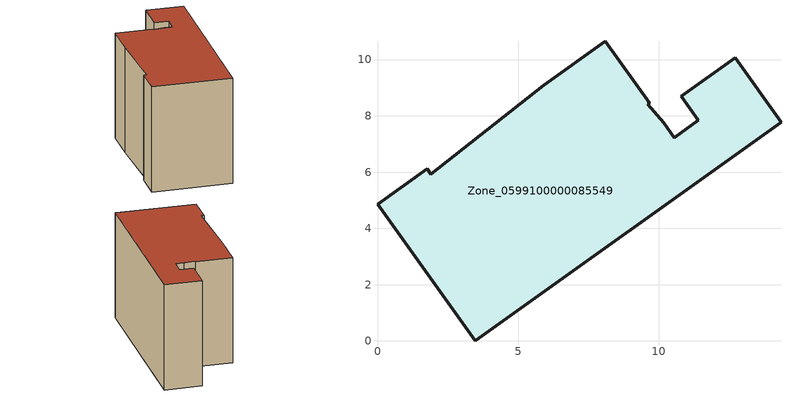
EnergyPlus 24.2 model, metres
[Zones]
Zone_0599100000085549
 floor ground (C_G): 3.48,0 0,4.86 1.76,6.12 1.89,5.93 5.92,9.1 8.1,10.66 9.68,8.44 9.6,8.41 10.17,7.76 10.55,7.23 11.4,7.84 10.79,8.7 12.71,10.07 14.34,7.78 z0
 wall outside (C_F): 14.34,7.78 12.71,10.07 10.79,8.7 11.4,7.84 10.55,7.23 10.17,7.76 9.6,8.41 9.68,8.44 8.1,10.66 5.92,9.1 1.89,5.93 1.76,6.12 0,4.86 3.48,0 14.34,7.78 z0:8.19
 roof outside (C_R): 1.89,5.93 1.76,6.12 0,4.86 3.48,0 14.34,7.78 12.71,10.07 10.79,8.7 11.4,7.84 10.55,7.23 10.17,7.76 9.6,8.41 9.68,8.44 8.1,10.66 5.92,9.1 z8.19
[BUILDING]
Pand.0599100000085549: North Axis=0; Terrain=City; Loads Convergence Tolerance Value=0.04; Temperature Convergence Tolerance Value=0.4; Solar Distribution=FullExterior; Maximum Number of Warmup Days=25; Minimum Number of Warmup Days=1
[Site:Location]
Rotterdam.The.Hague.AP_ZH_NLD Design_Conditions: Latitude=51.96; Longitude=4.45; Time Zone=1; Elevation=-4.5
[SITE:GROUNDTEMPERATURE:BUILDINGSURFACE]
18, 18, 18, 18, 18, 18, 18, 18, 18, 18, 18, 18
[MATERIAL] Thermal Absorptance=0.9; Solar Absorptance=0.7; Visible Absorptance=0.7
Name | Roughness | Thickness | Conductivity | Density | Specific Heat
G.TC.1975-1991 | MediumSmooth | 0.15 | 0.288461 | 540 | 1210
F.TC.1975-1991 | Rough | 0.3 | 0.230769 | 1920 | 840
R.TC.1975-1991 | MediumRough | 0.2 | 0.153846 | 1500 | 1000
[CONSTRUCTION]
C_G: G.TC.1975-1991
C_F: F.TC.1975-1991
C_R: R.TC.1975-1991
[ZONE]
Zone_0599100000085549: Type=1; Multiplier=1; Ceiling Height=Autocalculate; Volume=Autocalculate; Floor Area=autocalculate; Part of Total Floor Area=Yes
[ZONEINFILTRATION:DESIGNFLOWRATE]
Infil_Zone_0599100000085549: Zone or ZoneList or Space or SpaceList=Zone_0599100000085549; Schedule=AlwaysOn; Design Flow Rate Calculation Method=Flow/Area; Flow Rate per Floor Area=0.003; Constant Term Coefficient=1; Temperature Term Coefficient=0; Velocity Term Coefficient=0; Velocity Squared Term Coefficient=0
[HVACTEMPLATE:ZONE:IDEALLOADSAIRSYSTEM]
Zone_0599100000085549: Maximum Heating Supply Air Temperature=50; Minimum Cooling Supply Air Temperature=13; Maximum Heating Supply Air Humidity Ratio=0.0156; Minimum Cooling Supply Air Humidity Ratio=0.0077; Heating Limit=NoLimit; Cooling Limit=NoLimit; Dehumidification Control Type=ConstantSensibleHeatRatio; Cooling Sensible Heat Ratio=0.7; Dehumidification Setpoint=60; Humidification Control Type=None; Humidification Setpoint=30; Outdoor Air Method=None; Outdoor Air Flow Rate per Person=0.00944; Outdoor Air Flow Rate per Zone Floor Area=0; Outdoor Air Flow Rate per Zone=0; Demand Controlled Ventilation Type=None; Outdoor Air Economizer Type=NoEconomizer; Heat Recovery Type=None; Sensible Heat Recovery Effectiveness=0.7; Latent Heat Recovery Effectiveness=0.65
[ZONECONTROL:THERMOSTAT]
ThermostatControl_Zone_0599100000085549: Zone or ZoneList=Zone_0599100000085549; Control Type Schedule=DualSetpointControlType; Control 1=Thermostat_Zone_0599100000085549; Temperature Difference Between Cutout And Setpoint=0
[THERMOSTATSETPOINT:DUALSETPOINT]
Thermostat_Zone_0599100000085549: Heating Setpoint Temperature Schedule=HeatingSetpoint_Zone_0599100000085549; Cooling Setpoint Temperature Schedule=CoolingSetpoint_Zone_0599100000085549
[SCHEDULE:COMPACT]
HeatingSetpoint_Zone_0599100000085549: Through: 12/31, For: AllDays, Until: 24:00, 21
CoolingSetpoint_Zone_0599100000085549: Through: 12/31, For: AllDays, Until: 24:00, 24
DualSetpointControlType: Through: 12/31, For: AllDays, Until: 24:00, 4
AlwaysOn: Through: 12/31, For: AllDays, Until: 24:00, 1
